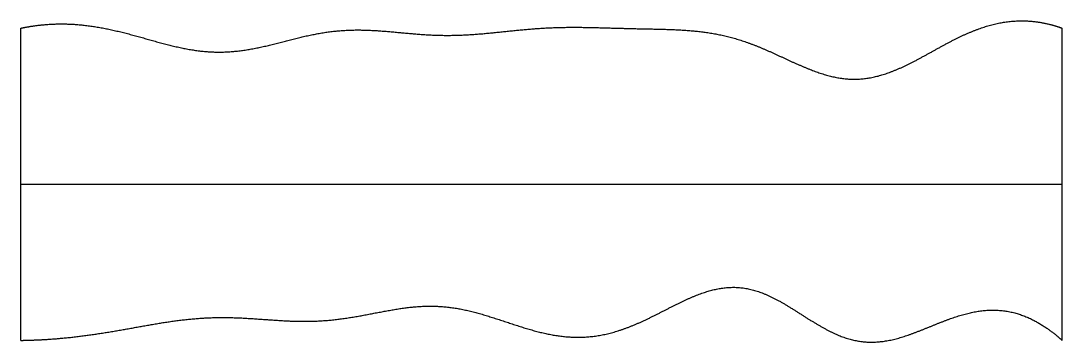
# Model space of a CAD drawing. Header units: millimetres. Extents: x 0 to 10, y 0 to 3.1.
import ezdxf

# ---------------------------------------------------------------- set-up
doc = ezdxf.new("R2010")
doc.units = ezdxf.units.MM
doc.layers.get('0').update_dxf_attribs({"linetype": 'CONTINUOUS'})

msp = doc.modelspace()

# ---------------------------------------------------------------- linework, layer by layer
for points in [[(0, 3), (0.04, 3.009), (0.121, 3.023), (0.242, 3.039), (0.404, 3.046), (0.605, 3.034), (0.806, 3.002), (1.007, 2.954), (1.208, 2.897), (1.408, 2.84), (1.608, 2.793), (1.808, 2.767), (2.008, 2.767), (2.208, 2.794), (2.407, 2.84), (2.607, 2.894), (2.807, 2.943), (3.008, 2.976), (3.209, 2.987), (3.41, 2.98), (3.612, 2.961), (3.814, 2.941), (4.015, 2.929), (4.217, 2.93), (4.418, 2.944), (4.619, 2.965), (4.821, 2.987), (5.022, 3.003), (5.223, 3.01), (5.425, 3.009), (5.626, 3.003), (5.828, 2.997), (6.03, 2.993), (6.231, 2.989), (6.432, 2.98), (6.633, 2.957), (6.833, 2.914), (7.033, 2.847), (7.231, 2.76), (7.429, 2.665), (7.626, 2.579), (7.822, 2.519), (8.017, 2.498), (8.212, 2.525), (8.406, 2.593), (8.602, 2.69), (8.797, 2.802), (8.994, 2.91), (9.192, 2.998), (9.391, 3.057), (9.593, 3.08), (9.755, 3.068), (9.877, 3.041), (9.959, 3.015), (10, 3)], [(0, 0), (0, 0.12), (0, 0.36), (0, 0.72), (0, 1.2), (0, 1.8), (0, 2.28), (0, 2.64), (0, 2.88), (0, 3)], [(10, 0), (10, 0.12), (10, 0.36), (10, 0.72), (10, 1.2), (10, 1.8), (10, 2.28), (10, 2.64), (10, 2.88), (10, 3)], [(0, 1.5), (0.4, 1.5), (1.2, 1.5), (2.4, 1.5), (4, 1.5), (6, 1.5), (7.6, 1.5), (8.8, 1.5), (9.6, 1.5), (10, 1.5)], [(0, 0), (0.04, 0.001), (0.121, 0.003), (0.242, 0.008), (0.404, 0.02), (0.605, 0.043), (0.807, 0.073), (1.009, 0.108), (1.21, 0.145), (1.412, 0.18), (1.613, 0.206), (1.815, 0.221), (2.017, 0.222), (2.219, 0.211), (2.421, 0.195), (2.623, 0.182), (2.825, 0.181), (3.028, 0.197), (3.23, 0.229), (3.432, 0.269), (3.634, 0.308), (3.835, 0.332), (4.035, 0.333), (4.235, 0.305), (4.434, 0.253), (4.633, 0.187), (4.833, 0.119), (5.033, 0.062), (5.233, 0.028), (5.435, 0.025), (5.637, 0.056), (5.839, 0.122), (6.041, 0.214), (6.243, 0.321), (6.443, 0.421), (6.642, 0.495), (6.839, 0.524), (7.034, 0.497), (7.227, 0.417), (7.419, 0.3), (7.612, 0.172), (7.805, 0.06), (7.999, -0.011), (8.196, -0.029), (8.395, 0.004), (8.596, 0.075), (8.798, 0.161), (9, 0.24), (9.202, 0.291), (9.403, 0.301), (9.603, 0.26), (9.763, 0.183), (9.881, 0.101), (9.961, 0.036), (10, 0)]]:
    msp.add_open_spline(points, degree=5)

doc.saveas('drawing.dxf')
